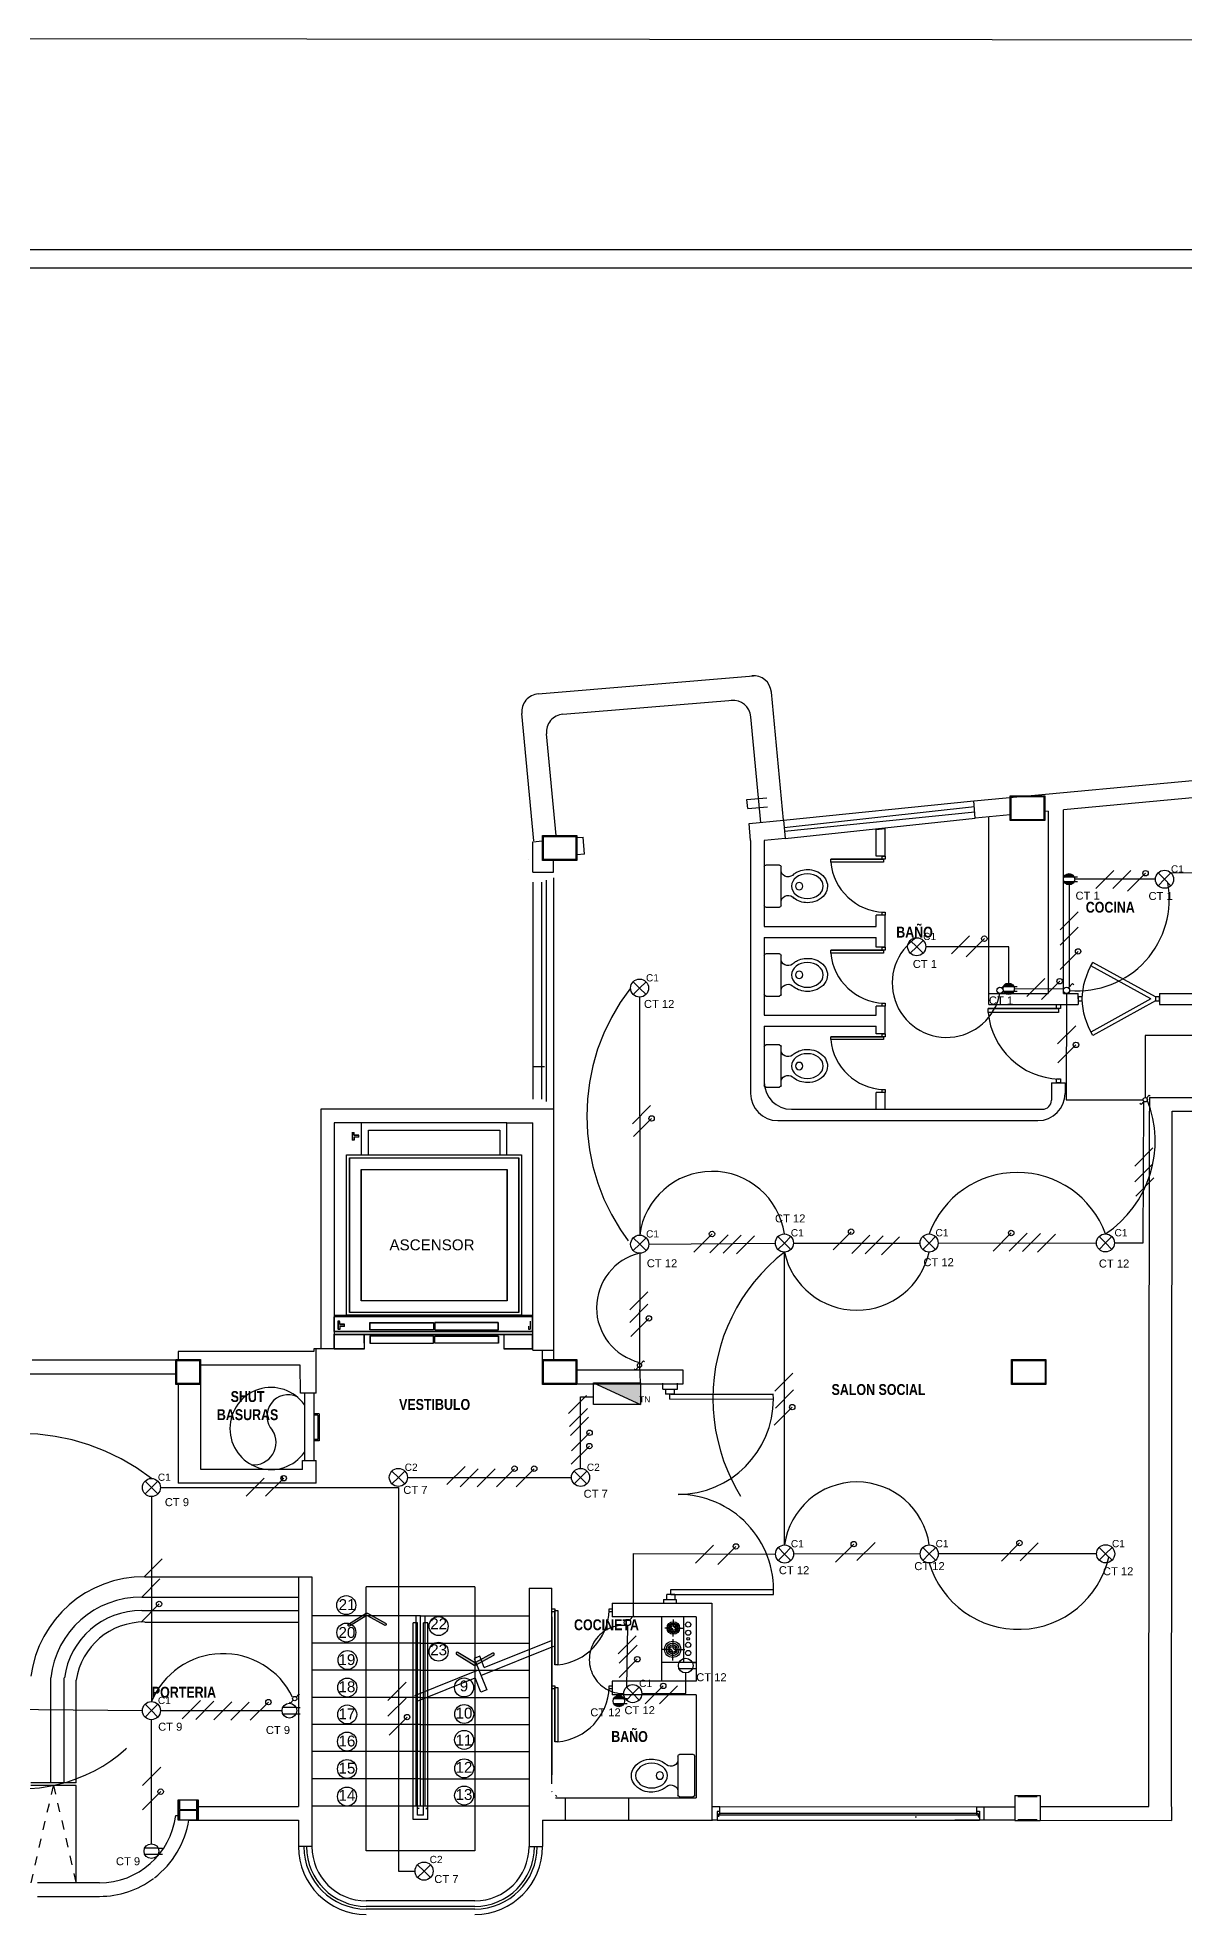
# Model space of a CAD drawing. Header units: metres. Extents: x -1 to 113, y -70 to 21.
# Drawn here: x 11.26 to 23.95, y -24.14 to -3.39 of the extents above; entities that cross this region are included whole.
import ezdxf
from ezdxf.enums import TextEntityAlignment as Align

# ---------------------------------------------------------------- set-up
doc = ezdxf.new("R2010")
doc.units = ezdxf.units.M
doc.header["$LTSCALE"] = 0.5
doc.linetypes.add('ACAD_ISO02W100', pattern=[15, 12, -3])
doc.linetypes.add('RAYITAS', pattern=[0.375, 0.25, -0.125])
for name, color, linetype in [('CONTROL', 24, 'ACAD_ISO02W100'), ('CUADRO', 7, 'Continuous'), ('CUADRO DE SIMBOLO', 7, 'Continuous'), ('EDIFICIO', 8, 'Continuous'), ('ENCHUFES', 5, 'Continuous'), ('FASES', 7, 'Continuous'), ('LUMINARIA', 1, 'Continuous'), ('PUNTO LUMINARIA', 7, 'Continuous'), ('TABLA', 7, 'Continuous'), ('TABLERO', 7, 'Continuous'), ('TUBERIA-TECHO-PARED', 7, 'Continuous')]:
    doc.layers.add(name, color=color, linetype=linetype)
doc.styles.get("Standard").update_dxf_attribs({"font": 'arial.ttf'})

# ---------------------------------------------------------------- blocks, each defined once
blk = doc.blocks.new('puerta vaiven')
for p, q in [((-0.023, 0.9), (0.022, 0.9)), ((-0.023, 0.855), (-0.023, 0.9)), ((0, 0.855), (-0.023, 0.855)), ((0.022, 0.855), (0, 0.855)), ((0.022, 0.9), (0.022, 0.855)), ((-0.023, 0.045), (-0.404, 0.735)), ((0, 0.097), (-0.365, 0.757)), ((0, 0.097), (0.365, 0.757)), ((0.022, 0.045), (0.404, 0.735)), ((-0.023, 0.045), (0.022, 0.045)), ((-0.023, 0), (-0.023, 0.045)), ((0, 0), (-0.023, 0)), ((-0.023, 0.045), (0.022, 0.045)), ((0.022, 0), (0, 0)), ((0.022, 0.045), (0.022, 0))]:
    blk.add_line(p, q)
for centre, start, end in [((0.032, 0.01), 92.1815, 121.0201), ((-0.032, 0.01), 58.9799, 87.8185)]:
    blk.add_arc(centre, 0.846, start, end)
blk = doc.blocks.new('PUERTA2')
for p, q in [((-0.1, 0.925), (-0.05, 0.925)), ((-0.1, 0.025), (-0.1, 0.925)), ((-0.05, 0.925), (-0.05, 0.025)), ((-0.05, 0.025), (-0.05, 0.925)), ((-1, 0.05), (-0.95, 0.05)), ((-1, 0), (-1, 0.05)), ((-0.95, 0), (-1, 0)), ((-0.95, 0.05), (-0.95, 0.025)), ((-0.95, 0.025), (-0.95, 0)), ((-0.05, 0.025), (-0.1, 0.025)), ((-0.05, 0.05), (0, 0.05)), ((-0.05, 0), (-0.05, 0.05)), ((0, 0), (-0.05, 0)), ((0, 0.05), (0, 0.025)), ((0, 0.025), (0, 0))]:
    blk.add_line(p, q)
blk.add_arc((-0.011, -0.011), 0.94, 95.4546, 177.8185)
blk = doc.blocks.new('INODORO')
for p, q in [((0, -0.23), (0, 0.23)), ((0.02, 0.25), (0.18, 0.25)), ((0.2, 0.23), (0.2, -0.23)), ((0.18, -0.25), (0.02, -0.25))]:
    blk.add_line(p, q)
blk.add_circle((0.414, 0), 0.0438)
for centre, radius, start, end in [((0.02, 0.23), 0.02, 90, 180), ((0.18, 0.23), 0.02, 0, 90), ((0.283, 0.197), 0.0864, 196.4375, 322.7515), ((0.283, -0.197), 0.0864, 37.1646, 163.5625), ((0.02, -0.23), 0.02, 180, 270), ((0.18, -0.23), 0.02, 270, 0)]:
    blk.add_arc(centre, radius, start, end)
blk.add_ellipse((0.512, 0), major_axis=(0.188, 0), ratio=0.77871)
blk.add_open_spline([(0.352, -0.145), (0.364, -0.154), (0.378, -0.163), (0.444, -0.194), (0.504, -0.202), (0.629, -0.181), (0.692, -0.143), (0.741, -0.061), (0.75, -0.03), (0.75, 0), (0.75, 0.036), (0.737, 0.072), (0.671, 0.163), (0.591, 0.196), (0.453, 0.196), (0.396, 0.177), (0.352, 0.144)], degree=3, knots=[3.942102, 3.942102, 3.942102, 3.942102, 4.162638, 4.162638, 4.924422, 4.924422, 5.847984, 5.847984, 6.283185, 6.283185, 6.283185, 6.801532, 6.801532, 7.861895, 7.861895, 8.624417, 8.624417, 8.624417, 8.624417])
blk = doc.blocks.new('A$C1977046D')
for points in [[(0.583, 0.135), (0.606, 0.037), (0.654, 0.049), (0.591, 0.317), (0.64, 0.328), (0.669, 0.206)], [(1.161, 0.322), (0.669, 0.206)], [(0.62, 0.195), (0, 0.049)], [(1.173, 0.274), (0.631, 0.146)], [(0.583, 0.135), (0.011, 0)]]:
    blk.add_lwpolyline(points)
blk = doc.blocks.new('*U197')
at = {"layer": 'LUMINARIA'}
for q in [(-0.071, 0.071), (-0.071, -0.071), (0.071, 0.071), (0.071, -0.071)]:
    blk.add_line((0, 0), q, dxfattribs=at)
blk.add_circle((0, 0), 0.1, dxfattribs=at)
blk = doc.blocks.new('*U199')
at = {"layer": 'LUMINARIA'}
for q in [(-0.071, 0.071), (-0.071, -0.071), (0.071, 0.071), (0.071, -0.071)]:
    blk.add_line((0, 0), q, dxfattribs=at)
blk.add_circle((0, 0), 0.1, dxfattribs=at)
blk = doc.blocks.new('*U201')
at = {"layer": 'LUMINARIA'}
for q in [(-0.071, 0.071), (-0.071, -0.071), (0.071, 0.071), (0.071, -0.071)]:
    blk.add_line((0, 0), q, dxfattribs=at)
blk.add_circle((0, 0), 0.1, dxfattribs=at)
blk = doc.blocks.new('*U203')
at = {"layer": 'LUMINARIA'}
for q in [(-0.071, 0.071), (-0.071, -0.071), (0.071, 0.071), (0.071, -0.071)]:
    blk.add_line((0, 0), q, dxfattribs=at)
blk.add_circle((0, 0), 0.1, dxfattribs=at)
blk = doc.blocks.new('*U205')
at = {"layer": 'LUMINARIA'}
for q in [(-0.071, 0.071), (-0.071, -0.071), (0.071, 0.071), (0.071, -0.071)]:
    blk.add_line((0, 0), q, dxfattribs=at)
blk.add_circle((0, 0), 0.1, dxfattribs=at)
blk = doc.blocks.new('*U207')
at = {"layer": 'LUMINARIA'}
for q in [(-0.071, 0.071), (-0.071, -0.071), (0.071, 0.071), (0.071, -0.071)]:
    blk.add_line((0, 0), q, dxfattribs=at)
blk.add_circle((0, 0), 0.1, dxfattribs=at)
blk = doc.blocks.new('*U209')
at = {"layer": 'LUMINARIA'}
for q in [(-0.071, 0.071), (-0.071, -0.071), (0.071, 0.071), (0.071, -0.071)]:
    blk.add_line((0, 0), q, dxfattribs=at)
blk.add_circle((0, 0), 0.1, dxfattribs=at)
blk = doc.blocks.new('*U211')
at = {"layer": 'LUMINARIA'}
for q in [(-0.071, 0.071), (-0.071, -0.071), (0.071, 0.071), (0.071, -0.071)]:
    blk.add_line((0, 0), q, dxfattribs=at)
blk.add_circle((0, 0), 0.1, dxfattribs=at)
blk = doc.blocks.new('*U213')
at = {"layer": 'LUMINARIA'}
for q in [(-0.071, 0.071), (-0.071, -0.071), (0.071, 0.071), (0.071, -0.071)]:
    blk.add_line((0, 0), q, dxfattribs=at)
blk.add_circle((0, 0), 0.1, dxfattribs=at)
blk = doc.blocks.new('*U215')
at = {"layer": 'LUMINARIA'}
for q in [(-0.071, 0.071), (-0.071, -0.071), (0.071, 0.071), (0.071, -0.071)]:
    blk.add_line((0, 0), q, dxfattribs=at)
blk.add_circle((0, 0), 0.1, dxfattribs=at)
blk = doc.blocks.new('*U217')
at = {"layer": 'LUMINARIA'}
for q in [(-0.071, 0.071), (-0.071, -0.071), (0.071, 0.071), (0.071, -0.071)]:
    blk.add_line((0, 0), q, dxfattribs=at)
blk.add_circle((0, 0), 0.1, dxfattribs=at)
blk = doc.blocks.new('*U219')
at = {"layer": 'LUMINARIA'}
for q in [(-0.071, 0.071), (-0.071, -0.071), (0.071, 0.071), (0.071, -0.071)]:
    blk.add_line((0, 0), q, dxfattribs=at)
blk.add_circle((0, 0), 0.1, dxfattribs=at)
blk = doc.blocks.new('*U221')
at = {"layer": 'LUMINARIA'}
for q in [(-0.071, 0.071), (-0.071, -0.071), (0.071, 0.071), (0.071, -0.071)]:
    blk.add_line((0, 0), q, dxfattribs=at)
blk.add_circle((0, 0), 0.1, dxfattribs=at)
blk = doc.blocks.new('*U223')
at = {"layer": 'LUMINARIA'}
for q in [(-0.071, 0.071), (-0.071, -0.071), (0.071, 0.071), (0.071, -0.071)]:
    blk.add_line((0, 0), q, dxfattribs=at)
blk.add_circle((0, 0), 0.1, dxfattribs=at)
blk = doc.blocks.new('*U225')
at = {"layer": 'LUMINARIA'}
for q in [(-0.071, 0.071), (-0.071, -0.071), (0.071, 0.071), (0.071, -0.071)]:
    blk.add_line((0, 0), q, dxfattribs=at)
blk.add_circle((0, 0), 0.1, dxfattribs=at)
blk = doc.blocks.new('*U261')
at = {"layer": 'LUMINARIA'}
for q in [(-0.071, 0.071), (-0.071, -0.071), (0.071, 0.071), (0.071, -0.071)]:
    blk.add_line((0, 0), q, dxfattribs=at)
blk.add_circle((0, 0), 0.1, dxfattribs=at)
blk = doc.blocks.new('Tomacorriente')
at = {"layer": 'ENCHUFES'}
for p, q in [((0.056, 0.026), (-0.056, 0.026)), ((0.056, 0.026), (0.092, 0.026)), ((-0.056, -0.026), (0.056, -0.026)), ((0.056, -0.026), (0.092, -0.026))]:
    blk.add_line(p, q, dxfattribs=at)
blk.add_circle((0, 0), 0.0621, dxfattribs=at)
blk = doc.blocks.new('Toma corriente CFGI 1 Fase')
at = {"layer": 'ENCHUFES', "lineweight": 40}
h = blk.add_hatch(color=256, dxfattribs=at)
h.dxf.hatch_style = 1
h.paths.add_polyline_path([(-0.045, 0.021), (0.045, 0.021, 0.63707)])
h.paths.add_polyline_path([(0.045, -0.021), (-0.045, -0.021, 0.63707)])
at = {"layer": 'ENCHUFES'}
for p, q in [((-0.045, 0.021), (0.074, 0.021)), ((-0.045, -0.021), (0.074, -0.021))]:
    blk.add_line(p, q, dxfattribs=at)
blk.add_circle((0, 0), 0.05, dxfattribs=at)
blk = doc.blocks.new('INTERRUPTOR')
at = {"layer": 'LUMINARIA'}
for p, q in [((0.023, 0.026), (0.065, 0.074)), ((0.065, 0.074), (0.08, 0.061))]:
    blk.add_line(p, q, dxfattribs=at)
blk.add_circle((0, 0), 0.0347, dxfattribs=at)
blk = doc.blocks.new('CONMUTABLE')
at = {"layer": 'LUMINARIA'}
for p, q in [((-0.067, -0.076), (-0.087, -0.059)), ((-0.023, -0.026), (-0.067, -0.076))]:
    blk.add_line(p, q, dxfattribs=at)
blk.add_lwpolyline([(0.023, 0.026), (0.065, 0.074), (0.08, 0.061)], dxfattribs=at)
blk.add_circle((0, 0), 0.0347, dxfattribs=at)
blk = doc.blocks.new('FASE NEUTRO')
at = {"layer": 'FASES', "ltscale": 0.5}
h = blk.add_hatch(dxfattribs=at)
h.set_pattern_fill('ANGLE', color=256)
h.set_pattern_definition([(0, (0, 0), (0, 6.985), [5.08, -1.905]), (90, (0, 0), (-6.985, 4e-16), [5.08, -1.905])])
h.paths.add_polyline_path([(0.07, 0.1, 1), (0.13, 0.1, 1)])
blk.add_lwpolyline([(-0.1, -0.1), (0.1, 0.1)], dxfattribs=at)
blk.add_circle((0.1, 0.1), 0.03, dxfattribs=at)
blk = doc.blocks.new('FASE')
at = {"layer": 'FASES', "ltscale": 0.5}
blk.add_line((-0.1, -0.1), (0.1, 0.1), dxfattribs=at)
blk = doc.blocks.new('Tablero')
at = {"layer": 'TABLERO'}
h = blk.add_hatch(color=256, dxfattribs=at)
h.dxf.hatch_style = 1
h.paths.add_polyline_path([(-0.262, 0.12), (0.262, -0.12), (0.262, 0.12)])
blk.add_line((-0.262, 0.12), (0.262, -0.12), dxfattribs=at)
blk.add_lwpolyline([(0.262, -0.12), (-0.262, -0.12), (-0.262, 0.12), (0.262, 0.12)], close=True, dxfattribs=at)

msp = doc.modelspace()

# ---------------------------------------------------------------- hatches: boundary and pattern name
at = {"layer": 'EDIFICIO'}
for points in [[(15.118, -20.934, 0.414348), (15.113, -20.917), (14.911, -20.806, 0.267949), (14.899, -20.807), (14.702, -20.927, 0.417112), (14.698, -20.944, 0.411321), (14.715, -20.948), (14.899, -20.836, -0.267949), (14.912, -20.835), (15.101, -20.939, 0.414079)], [(16.313, -21.253, -0.414348), (16.308, -21.27), (16.106, -21.38, -0.267949), (16.093, -21.38), (15.897, -21.26, -0.417112), (15.893, -21.243, -0.411321), (15.91, -21.239), (16.094, -21.351, 0.267949), (16.106, -21.351), (16.296, -21.248, -0.414079)]]:
    msp.add_hatch(color=256, dxfattribs=at).paths.add_polyline_path(points)

# ---------------------------------------------------------------- linework, layer by layer
at = {"layer": 'CONTROL', "ltscale": 0.5}
for centre, radius, start, end in [((22.769, -12.918), 1.009, 264.7025, 10.7087), ((21.315, -13.842), 0.601, 123.3583, 349.0102), ((19.64, -15.312), 2.304, 142.1185, 217.9224), ((22.391, -15.588), 1.231, 303.5877, 21.7334), ((18.723, -16.73), 0.807, 8.1812, 172.7157), ((22.098, -16.975), 1.04, 20.3176, 159.7235), ((18.065, -17.431), 0.62, 103.2937, 256.4604), ((20.779, -18.433), 2.048, 127.8294, 232.2145), ((20.322, -16.639), 0.819, 192.4168, 347.618), ((11.078, -21.176), 2.355, 52.1285, 127.8715), ((20.324, -20.164), 0.808, 8.0198, 172.024), ((22.108, -19.958), 1.027, 196.572, 347.196), ((17.742, -21.318), 0.377, 83.2457, 270.4978), ((13.316, -22.109), 0.856, 26.0662, 157.6616), ((11.087, -21.011), 1.735, 213.008, 325.9113)]:
    msp.add_arc(centre, radius, start, end, dxfattribs=at)
at = {"layer": 'CUADRO'}
msp.add_lwpolyline([(-0.914, -3.392), (48.336, -3.44), (48.336, -69.83), (-0.914, -69.782)], close=True, dxfattribs=at)
at = {"layer": 'EDIFICIO'}
for p, q in [((31.05, -5.74), (0.369, -5.74)), ((30.85, -5.94), (0.569, -5.94)), ((16.801, -10.644), (19.179, -10.445)), ((16.801, -10.644), (19.179, -10.445)), ((17.073, -10.87), (18.953, -10.717)), ((17.073, -10.87), (18.953, -10.717)), ((19.512, -12.043), (19.378, -10.626)), ((19.512, -12.043), (19.378, -10.626)), ((16.753, -12.27), (16.62, -10.862)), ((16.753, -12.27), (16.62, -10.862)), ((19.263, -12.066), (19.152, -10.898)), ((19.263, -12.066), (19.152, -10.898)), ((16.998, -12.212), (16.892, -11.088)), ((16.998, -12.212), (16.892, -11.088)), ((21.615, -11.829), (24.798, -11.534)), ((19.108, -11.814), (19.327, -11.796)), ((19.117, -11.914), (19.108, -11.814)), ((24.648, -11.739), (22.607, -11.928)), ((19.117, -11.914), (19.336, -11.896)), ((19.512, -12.043), (21.615, -11.829)), ((19.52, -12.124), (21.623, -11.89)), ((19.524, -12.164), (21.627, -11.951)), ((19.532, -12.244), (21.633, -12.018)), ((21.633, -12.018), (21.615, -11.829)), ((21.783, -14.079), (21.783, -12.004)), ((22.437, -11.944), (22.437, -13.957)), ((22.607, -13.957), (22.607, -11.928)), ((17.228, -12.235), (17.296, -12.229)), ((17.313, -12.418), (17.296, -12.229)), ((19.132, -12.078), (19.512, -12.043)), ((19.149, -12.268), (19.132, -12.078)), ((19.512, -12.043), (19.532, -12.244)), ((19.716, -12.228), (19.716, -12.226)), ((20.535, -12.145), (20.635, -12.135)), ((20.535, -12.441), (20.535, -12.145)), ((20.635, -12.441), (20.635, -12.135)), ((16.739, -12.616), (16.74, -12.28)), ((16.74, -12.28), (16.847, -12.27)), ((19.149, -12.268), (19.149, -15.062)), ((19.299, -12.268), (19.299, -13.217)), ((20.635, -12.441), (20.535, -12.441)), ((16.741, -12.616), (16.969, -12.616)), ((16.969, -12.616), (16.969, -12.488)), ((16.739, -12.726), (16.739, -15.127)), ((16.969, -12.68), (16.969, -15.173)), ((19.299, -13.217), (20.535, -13.217)), ((20.535, -13.217), (20.535, -13.091)), ((20.635, -13.091), (20.535, -13.091)), ((20.635, -13.446), (20.635, -13.091)), ((19.299, -13.337), (20.535, -13.337)), ((19.299, -13.337), (19.299, -14.197)), ((20.535, -13.446), (20.535, -13.337)), ((20.635, -13.446), (20.535, -13.446)), ((20.535, -14.197), (20.535, -14.096)), ((20.635, -14.096), (20.535, -14.096)), ((20.635, -14.402), (20.635, -14.096)), ((21.783, -13.957), (22.437, -13.957)), ((21.783, -14.079), (22.769, -14.079)), ((22.21, -13.957), (22.21, -13.957)), ((22.607, -13.957), (22.769, -13.957)), ((22.769, -14.018), (22.769, -13.957)), ((22.769, -14.018), (22.769, -14.079)), ((23.669, -13.957), (23.669, -14.079)), ((23.669, -13.957), (24.648, -13.957)), ((23.669, -14.079), (24.648, -14.079)), ((19.299, -14.197), (20.535, -14.197)), ((19.299, -14.317), (20.535, -14.317)), ((19.299, -14.317), (19.299, -14.937)), ((20.535, -14.402), (20.535, -14.317)), ((20.635, -14.402), (20.535, -14.402)), ((16.869, -14.769), (16.749, -14.769)), ((20.535, -15.237), (20.535, -15.052)), ((20.635, -15.052), (20.535, -15.052)), ((20.635, -15.237), (20.635, -15.052)), ((22.475, -14.946), (22.625, -14.946)), ((22.475, -14.946), (22.475, -15.137)), ((22.625, -14.946), (22.625, -15.062)), ((23.558, -15.107), (27.273, -15.107)), ((23.558, -15.107), (23.558, -15.257)), ((16.969, -15.237), (14.398, -15.237)), ((14.398, -15.237), (14.398, -17.885)), ((16.969, -15.173), (16.969, -17.9)), ((19.599, -15.237), (20.535, -15.237)), ((20.425, -15.237), (22.375, -15.237)), ((23.553, -22.942), (23.558, -15.257)), ((23.803, -22.943), (23.808, -15.257)), ((23.808, -15.257), (27.523, -15.258)), ((14.544, -15.385), (14.544, -17.885)), ((14.843, -15.385), (14.544, -15.385)), ((14.742, -15.489), (14.742, -15.578)), ((14.744, -15.492), (14.744, -15.58)), ((14.762, -15.523), (14.762, -15.489)), ((14.816, -15.523), (14.762, -15.523)), ((14.816, -15.544), (14.762, -15.544)), ((14.762, -15.544), (14.762, -15.578)), ((14.764, -15.525), (14.764, -15.492)), ((14.817, -15.525), (14.764, -15.525)), ((14.817, -15.546), (14.764, -15.546)), ((14.764, -15.546), (14.764, -15.58)), ((14.816, -15.544), (14.816, -15.523)), ((14.817, -15.546), (14.817, -15.525)), ((16.455, -15.385), (16.739, -15.385)), ((16.739, -17.9), (16.739, -15.385)), ((19.449, -15.362), (22.325, -15.362)), ((14.762, -15.578), (14.742, -15.578)), ((14.764, -15.58), (14.744, -15.58)), ((14.544, -17.691), (14.544, -17.53)), ((14.546, -17.693), (14.546, -17.532)), ((14.604, -17.58), (14.584, -17.58)), ((14.585, -17.58), (14.585, -17.668)), ((14.605, -17.582), (14.585, -17.582)), ((14.587, -17.582), (14.587, -17.67)), ((14.604, -17.613), (14.604, -17.58)), ((14.657, -17.613), (14.604, -17.613)), ((14.605, -17.615), (14.605, -17.582)), ((14.659, -17.615), (14.605, -17.615)), ((14.657, -17.634), (14.657, -17.613)), ((14.659, -17.636), (14.659, -17.615)), ((16.712, -17.58), (16.712, -17.668)), ((16.738, -17.691), (16.738, -17.53)), ((16.739, -17.693), (16.739, -17.532)), ((14.544, -17.885), (14.544, -17.723)), ((14.546, -17.887), (14.546, -17.726)), ((14.605, -17.668), (14.585, -17.668)), ((14.607, -17.67), (14.587, -17.67)), ((14.657, -17.634), (14.604, -17.634)), ((14.605, -17.634), (14.605, -17.668)), ((14.659, -17.636), (14.605, -17.636)), ((14.607, -17.636), (14.607, -17.67)), ((14.876, -17.821), (14.876, -17.723)), ((14.876, -17.723), (14.876, -17.885)), ((14.877, -17.823), (14.877, -17.726)), ((14.877, -17.726), (14.877, -17.887)), ((16.423, -17.885), (16.423, -17.723)), ((16.425, -17.887), (16.425, -17.726)), ((16.692, -17.634), (16.692, -17.668)), ((16.692, -17.668), (16.712, -17.668)), ((16.738, -17.885), (16.738, -17.723)), ((16.739, -17.887), (16.739, -17.726)), ((11.206, -18.005), (12.794, -18.005)), ((12.819, -17.915), (12.819, -18.004)), ((13.069, -17.915), (12.819, -17.915)), ((14.319, -17.915), (13.069, -17.915)), ((14.544, -17.885), (14.319, -17.885)), ((14.319, -17.885), (14.319, -17.915)), ((14.344, -18.374), (14.344, -17.885)), ((16.739, -17.9), (16.969, -17.9)), ((16.847, -18.002), (16.847, -17.9)), ((16.969, -17.9), (16.969, -18.002)), ((9.466, -18.16), (12.794, -18.16)), ((13.069, -19.219), (13.069, -18.065)), ((14.169, -18.065), (13.069, -18.065)), ((14.171, -18.374), (14.169, -18.065)), ((18.403, -18.12), (17.228, -18.12)), ((18.403, -18.27), (18.403, -18.12)), ((12.819, -18.277), (12.819, -19.369)), ((13.069, -19.113), (13.069, -18.365)), ((14.344, -18.374), (14.171, -18.374)), ((14.217, -18.374), (14.217, -19.119)), ((14.321, -18.374), (14.296, -18.374)), ((14.321, -18.374), (14.321, -19.119)), ((17.228, -18.27), (18.403, -18.27)), ((18.177, -18.33), (18.177, -18.265)), ((18.177, -18.33), (18.339, -18.33)), ((18.208, -18.33), (18.208, -18.384)), ((18.304, -18.384), (18.208, -18.384)), ((18.25, -18.384), (18.25, -18.438)), ((18.25, -18.439), (19.4, -18.438)), ((18.266, -18.385), (19.4, -18.384)), ((18.304, -18.33), (18.304, -18.384)), ((18.339, -18.33), (18.339, -18.265)), ((19.4, -18.438), (19.398, -18.384)), ((14.379, -18.601), (14.321, -18.601)), ((14.364, -18.616), (14.321, -18.616)), ((14.364, -18.616), (14.364, -18.885)), ((14.379, -18.601), (14.379, -18.9)), ((14.364, -18.885), (14.321, -18.885)), ((14.379, -18.9), (14.321, -18.9)), ((13.724, -19.219), (13.069, -19.219)), ((14.194, -19.219), (13.724, -19.219)), ((14.194, -19.219), (14.194, -19.119)), ((14.194, -19.119), (14.344, -19.119)), ((14.344, -19.369), (14.344, -19.119)), ((14.344, -19.369), (12.819, -19.369)), ((12.449, -20.404), (14.299, -20.404)), ((14.149, -20.404), (14.149, -22.944)), ((14.149, -20.404), (14.299, -20.404)), ((14.299, -20.404), (14.299, -23.093)), ((14.899, -23.434), (14.899, -20.516)), ((16.099, -20.516), (14.899, -20.516)), ((16.099, -20.516), (16.099, -21.265)), ((16.099, -20.536), (16.099, -23.434)), ((16.699, -20.529), (16.699, -23.093)), ((16.699, -20.529), (16.949, -20.529)), ((16.949, -22.693), (16.949, -20.529)), ((17.618, -20.696), (17.618, -20.846)), ((17.618, -20.696), (18.721, -20.696)), ((18.185, -20.654), (18.185, -20.696)), ((18.185, -20.654), (18.326, -20.654)), ((18.311, -20.6), (18.223, -20.6)), ((18.223, -20.654), (18.223, -20.6)), ((18.267, -20.546), (19.4, -20.546)), ((18.267, -20.6), (18.267, -20.546)), ((18.267, -20.6), (19.4, -20.6)), ((18.311, -20.6), (18.311, -20.654)), ((18.326, -20.654), (18.326, -20.696)), ((18.721, -20.696), (18.721, -23.095)), ((12.449, -20.904), (14.149, -20.904)), ((15.499, -20.836), (14.299, -20.836)), ((15.499, -20.836), (14.299, -20.836)), ((15.417, -23.087), (15.417, -20.911)), ((15.467, -20.911), (15.417, -20.911)), ((15.449, -22.936), (15.449, -20.836)), ((15.467, -23.037), (15.467, -20.911)), ((15.499, -22.936), (15.499, -20.836)), ((15.499, -20.836), (16.699, -20.836)), ((15.531, -23.037), (15.531, -20.911)), ((15.581, -20.911), (15.531, -20.911)), ((15.549, -22.936), (15.549, -20.836)), ((15.581, -23.087), (15.581, -20.911)), ((16.956, -20.808), (16.949, -20.8)), ((16.949, -20.845), (16.949, -22.593)), ((18.547, -20.846), (17.618, -20.846)), ((18.167, -21.559), (18.167, -20.846)), ((18.294, -20.876), (18.294, -20.94)), ((15.499, -21.136), (14.299, -21.136)), ((15.499, -21.136), (16.699, -21.136)), ((16.956, -21.055), (16.949, -21.047)), ((18.264, -20.97), (18.2, -20.97)), ((18.287, -21.094), (18.287, -21.176)), ((18.294, -21.064), (18.294, -21)), ((18.324, -20.97), (18.398, -20.97)), ((16.956, -21.301), (16.949, -21.294)), ((18.257, -21.206), (18.171, -21.206)), ((18.287, -21.33), (18.287, -21.236)), ((18.317, -21.206), (18.421, -21.206)), ((11.691, -22.68), (11.691, -21.546)), ((15.499, -21.436), (14.299, -21.436)), ((15.499, -21.436), (16.699, -21.436)), ((18.547, -21.559), (17.618, -21.559)), ((17.618, -21.559), (17.618, -21.709)), ((15.499, -21.736), (14.299, -21.736)), ((15.499, -21.736), (16.699, -21.736)), ((18.547, -21.709), (17.618, -21.709)), ((15.499, -22.036), (14.299, -22.036)), ((15.499, -22.036), (16.699, -22.036)), ((15.499, -22.336), (14.299, -22.336)), ((15.499, -22.336), (16.699, -22.336)), ((16.956, -22.289), (16.949, -22.282)), ((16.956, -22.536), (16.949, -22.529)), ((11.691, -22.68), (11.191, -22.68)), ((11.691, -22.709), (11.191, -22.709)), ((11.691, -23.786), (11.691, -22.709)), ((15.499, -22.636), (14.299, -22.636)), ((15.499, -22.636), (16.699, -22.636)), ((16.956, -22.783), (16.949, -22.776)), ((17.007, -22.833), (16.99, -22.817)), ((12.838, -22.977), (12.838, -22.878)), ((12.838, -22.977), (12.838, -22.878)), ((12.838, -22.977), (13.021, -22.977)), ((12.838, -22.977), (13.021, -22.977)), ((12.838, -23.082), (12.838, -22.983)), ((12.838, -22.983), (13.021, -22.983)), ((12.838, -23.082), (12.838, -22.983)), ((12.838, -22.983), (13.021, -22.983)), ((13.021, -22.878), (13.021, -22.977)), ((13.021, -22.878), (13.021, -22.977)), ((13.021, -22.983), (13.021, -23.082)), ((13.021, -22.983), (13.021, -23.082)), ((13.032, -22.878), (13.032, -23.082)), ((13.032, -22.878), (13.032, -23.082)), ((13.032, -22.878), (13.032, -23.082)), ((13.042, -22.944), (14.149, -22.944)), ((14.299, -22.936), (15.499, -22.936)), ((14.299, -22.936), (14.299, -23.386)), ((15.499, -22.936), (16.699, -22.936)), ((15.556, -22.964), (15.575, -22.964)), ((16.699, -22.936), (16.699, -23.386)), ((16.993, -22.845), (18.547, -22.845)), ((17.099, -22.845), (17.099, -23.095)), ((17.799, -22.845), (17.799, -23.095)), ((18.809, -22.945), (18.721, -22.945)), ((18.779, -22.997), (18.779, -23.095)), ((18.794, -23.022), (18.809, -23.022)), ((18.794, -23.022), (18.794, -23.058)), ((18.809, -23.002), (18.809, -22.945)), ((21.649, -22.948), (18.809, -22.945)), ((21.664, -23.021), (18.81, -23.021)), ((21.649, -23), (21.649, -22.945)), ((21.649, -22.945), (22.071, -22.945)), ((21.664, -23.021), (21.664, -23.057)), ((21.679, -22.995), (21.679, -23.095)), ((21.729, -22.945), (21.729, -23.095)), ((22.071, -22.822), (22.349, -22.822)), ((22.071, -22.822), (22.071, -23.096)), ((22.104, -22.832), (22.317, -22.832)), ((22.349, -22.822), (22.349, -23.096)), ((22.349, -22.944), (23.553, -22.942)), ((23.803, -22.946), (23.803, -23.096)), ((12.792, -23.042), (12.818, -23.042)), ((12.937, -23.094), (14.149, -23.094)), ((14.149, -23.093), (14.149, -23.386)), ((15.581, -23.087), (15.417, -23.087)), ((15.531, -23.037), (15.467, -23.037)), ((16.699, -23.095), (16.702, -23.095)), ((16.849, -23.095), (18.729, -23.095)), ((16.849, -23.095), (16.849, -23.386)), ((18.779, -23.095), (18.729, -23.095)), ((18.779, -23.095), (21.679, -23.094)), ((21.664, -23.039), (18.795, -23.039)), ((20.969, -23.057), (20.984, -23.057)), ((22.071, -23.094), (21.406, -23.094)), ((21.664, -23.057), (21.679, -23.057)), ((22.071, -23.096), (22.349, -23.096)), ((22.104, -23.086), (22.317, -23.086)), ((22.349, -23.094), (23.803, -23.096)), ((14.299, -23.386), (14.149, -23.386)), ((16.099, -23.434), (14.899, -23.434)), ((16.699, -23.386), (16.849, -23.386)), ((11.264, -23.936), (11.949, -23.936))]:
    msp.add_line(p, q, dxfattribs=at)
at = {"layer": 'EDIFICIO', "ltscale": 0.05}
for p, q in [((22.02, -11.982), (21.633, -12.018)), ((22.437, -11.944), (22.401, -11.947)), ((17.313, -12.418), (17.228, -12.426)), ((19.532, -12.244), (19.299, -12.268)), ((16.689, -12.476), (16.689, -12.476)), ((14.299, -20.654), (14.299, -23.093)), ((18.547, -20.846), (18.547, -21.559)), ((18.547, -21.709), (18.547, -22.845)), ((11.949, -23.786), (11.264, -23.786)), ((11.949, -23.786), (11.591, -23.786)), ((16.099, -23.986), (14.899, -23.986))]:
    msp.add_line(p, q, dxfattribs=at)
at = {"layer": 'EDIFICIO', "ltscale": 0.025}
for p, q in [((16.841, -15.127), (16.841, -12.726)), ((16.891, -15.15), (16.891, -12.703)), ((16.099, -24.046), (14.899, -24.046)), ((16.099, -24.046), (14.899, -24.046)), ((16.099, -24.076), (14.899, -24.076)), ((16.099, -24.076), (14.899, -24.076))]:
    msp.add_line(p, q, dxfattribs=at)
at = {"layer": 'EDIFICIO', "ltscale": 0.06}
for p, q in [((12.418, -20.628), (14.149, -20.628)), ((12.418, -20.778), (14.149, -20.778)), ((11.41, -22.68), (11.41, -21.52)), ((11.56, -22.68), (11.56, -21.52))]:
    msp.add_line(p, q, dxfattribs=at)
at = {"layer": 'EDIFICIO', "linetype": 'ByBlock'}
for p, q in [((18.547, -20.846), (18.167, -20.846)), ((18.409, -21.346), (18.409, -20.846)), ((18.167, -21.346), (18.547, -21.346))]:
    msp.add_line(p, q, dxfattribs=at)
at = {"layer": 'EDIFICIO', "linetype": 'RAYITAS', "ltscale": 0.58}
for p, q in [((11.193, -23.786), (11.441, -22.709)), ((11.441, -22.709), (11.691, -23.786))]:
    msp.add_line(p, q, dxfattribs=at)
at = {"layer": 'EDIFICIO', "ltscale": 0.6}
for p, q in [((15.485, -22.964), (15.467, -22.964)), ((15.575, -22.964), (15.556, -22.964))]:
    msp.add_line(p, q, dxfattribs=at)
at = {"layer": 'EDIFICIO'}
for points in [[(22.401, -12.047), (22.02, -12.047), (22.02, -11.771), (22.401, -11.771)], [(17.228, -12.488), (16.847, -12.488), (16.847, -12.212), (17.228, -12.212)], [(14.682, -15.741), (16.617, -15.741), (16.617, -17.514), (14.682, -17.514)], [(14.714, -15.773), (16.584, -15.773), (16.584, -17.482), (14.714, -17.482)], [(14.716, -15.775), (16.586, -15.775), (16.586, -17.484), (14.716, -17.484)], [(14.843, -15.902), (16.455, -15.902), (16.455, -17.353), (14.843, -17.353)], [(14.845, -15.904), (16.457, -15.904), (16.457, -17.355), (14.845, -17.355)], [(14.94, -17.594), (15.641, -17.594), (15.641, -17.673), (14.94, -17.673)], [(14.942, -17.596), (15.643, -17.596), (15.643, -17.675), (14.942, -17.675)], [(16.359, -17.594), (15.657, -17.594), (15.657, -17.673), (16.359, -17.673)], [(16.36, -17.596), (15.659, -17.596), (15.659, -17.675), (16.36, -17.675)], [(14.94, -17.821), (15.641, -17.821), (15.641, -17.741), (14.94, -17.741)], [(14.942, -17.823), (15.643, -17.823), (15.643, -17.744), (14.942, -17.744)], [(16.359, -17.821), (15.657, -17.821), (15.657, -17.741), (16.359, -17.741)], [(16.36, -17.823), (15.659, -17.823), (15.659, -17.744), (16.36, -17.744)], [(13.066, -18.278), (12.794, -18.278), (12.794, -18.004), (13.066, -18.004)], [(13.066, -18.278), (12.794, -18.278), (12.794, -18.004), (13.066, -18.004)], [(17.228, -18.278), (16.847, -18.278), (16.847, -18.002), (17.228, -18.002)], [(22.414, -18.278), (22.033, -18.278), (22.033, -18.002), (22.414, -18.002)], [(12.818, -22.868), (13.042, -22.868), (13.042, -23.092), (12.818, -23.092)]]:
    msp.add_lwpolyline(points, close=True, dxfattribs=at)
for points in [[(22.391, -12.037), (22.03, -12.037), (22.03, -11.781), (22.391, -11.781), (22.391, -12.037)], [(17.218, -12.478), (16.857, -12.478), (16.857, -12.222), (17.218, -12.222), (17.218, -12.478)], [(16.455, -15.741), (16.455, -15.385), (14.843, -15.385), (14.843, -15.741)], [(14.924, -15.741), (14.924, -15.466), (16.375, -15.466), (16.375, -15.741)], [(14.544, -17.514), (16.738, -17.514)], [(16.738, -17.53), (16.423, -17.53), (14.876, -17.53), (14.544, -17.53)], [(14.546, -17.516), (16.739, -17.516)], [(16.739, -17.532), (16.425, -17.532), (14.877, -17.532), (14.546, -17.532)], [(14.544, -17.691), (16.738, -17.691)], [(14.544, -17.723), (16.738, -17.723)], [(14.546, -17.693), (16.739, -17.693)], [(14.546, -17.726), (16.739, -17.726)], [(13.056, -18.268), (12.804, -18.268), (12.804, -18.014), (13.056, -18.014), (13.056, -18.268)], [(12.823, -18.268), (12.804, -18.268), (12.804, -18.014), (12.823, -18.014)], [(12.823, -18.268), (12.804, -18.268), (12.804, -18.014), (12.823, -18.014)], [(14.876, -17.885), (14.544, -17.885)], [(14.877, -17.887), (14.546, -17.887)], [(16.738, -17.885), (16.423, -17.885)], [(16.739, -17.887), (16.425, -17.887)], [(17.218, -18.268), (16.857, -18.268), (16.857, -18.012), (17.218, -18.012), (17.218, -18.268)], [(22.404, -18.268), (22.043, -18.268), (22.043, -18.012), (22.404, -18.012), (22.404, -18.268)], [(22.404, -18.268), (22.043, -18.268), (22.043, -18.012), (22.404, -18.012), (22.404, -18.268)], [(22.404, -18.268), (22.043, -18.268), (22.043, -18.012), (22.404, -18.012), (22.404, -18.268)], [(22.404, -18.268), (22.043, -18.268), (22.043, -18.012), (22.404, -18.012), (22.404, -18.268)], [(12.838, -23.082), (12.828, -23.082), (12.828, -22.878), (12.838, -22.878)], [(13.021, -22.878), (13.032, -22.878), (13.032, -23.082), (13.021, -23.082)], [(18.809, -23.04), (18.809, -22.997), (18.779, -22.997)], [(21.649, -23.039), (21.649, -22.995), (21.679, -22.995)]]:
    msp.add_lwpolyline(points, dxfattribs=at)
for points in [[(14.702, -20.927), (14.899, -20.807, -0.267949), (14.911, -20.806), (15.113, -20.917, -0.414214), (15.118, -20.934), (15.118, -20.934, -0.414214), (15.101, -20.939), (14.912, -20.835, 0.267949), (14.899, -20.836), (14.715, -20.948, -0.414214), (14.698, -20.944), (14.698, -20.944, -0.414214)], [(15.897, -21.26), (16.093, -21.38, 0.267949), (16.106, -21.38), (16.308, -21.27, 0.414214), (16.313, -21.253), (16.313, -21.253, 0.414214), (16.296, -21.248), (16.106, -21.351, -0.267949), (16.094, -21.351), (15.91, -21.239, 0.414214), (15.893, -21.243), (15.893, -21.243, 0.414214)]]:
    msp.add_lwpolyline(points, format="xyb", close=True, dxfattribs=at)
for centre in [(14.678, -20.717), (14.679, -21.02), (15.699, -20.948), (15.699, -21.231), (14.692, -21.324), (14.689, -21.628), (15.98, -21.627), (14.688, -21.925), (15.982, -21.92), (14.686, -22.225), (15.981, -22.206), (14.686, -22.528), (15.982, -22.521), (14.686, -22.832), (15.981, -22.821)]:
    msp.add_circle(centre, 0.105, dxfattribs=at)
at = {"layer": 'EDIFICIO', "linetype": 'ByBlock'}
for centre, radius in [((18.294, -20.97), 0.0696), ((18.294, -20.97), 0.0553), ((18.294, -20.97), 0.0409), ((18.294, -20.97), 0.0266), ((18.459, -20.932), 0.0287), ((18.287, -21.206), 0.0897), ((18.287, -21.206), 0.0698), ((18.287, -21.206), 0.0512), ((18.459, -21.022), 0.0287), ((18.459, -21.156), 0.0287), ((18.458, -21.089), 0.0139), ((18.287, -21.206), 0.0325), ((18.459, -21.246), 0.0287)]:
    msp.add_circle(centre, radius, dxfattribs=at)
at = {"layer": 'EDIFICIO'}
for centre, radius, start, end in [((19.179, -10.645), 0.2, 5.3969, 95.2857), ((19.179, -10.645), 0.2, 5.3969, 95.2857), ((16.819, -10.844), 0.2, 95.2857, 185.3969), ((16.819, -10.844), 0.2, 95.2857, 185.3969), ((18.953, -10.917), 0.2, 5.3969, 95.2857), ((18.953, -10.917), 0.2, 5.3969, 95.2857), ((17.091, -11.069), 0.2, 95.2857, 185.3969), ((17.091, -11.069), 0.2, 95.2857, 185.3969), ((19.449, -15.062), 0.3, 180, 270), ((19.599, -14.937), 0.3, 180, 270), ((22.325, -15.062), 0.3, 270, 360), ((22.375, -15.137), 0.1, 270, 0), ((13.845, -18.765), 0.454, 35.1549, 324.8451), ((14.036, -18.627), 0.235, 64.8034, 222.605), ((18.346, -18.439), 1.054, 270.0193, 0.0193), ((13.655, -18.919), 0.247, 263.9553, 32.4495), ((18.346, -20.549), 1.056, 357.208, 89.9706), ((12.443, -21.665), 1.262, 89.6155, 172.6472), ((12.442, -21.663), 0.76, 89.5804, 171.1289), ((18.324, -20.94), 0.03, 180, 270), ((18.264, -21), 0.03, 0, 90), ((18.257, -21.236), 0.03, 0, 90), ((18.317, -21.176), 0.03, 180, 270), ((16.099, -23.386), 0.75, 270, 0), ((16.099, -23.386), 0.6, 270, 0)]:
    msp.add_arc(centre, radius, start, end, dxfattribs=at)
at = {"layer": 'EDIFICIO', "ltscale": 0.06}
for radius, start, end in [(1.005, 89.4892, 173.5561), (0.855, 89.4696, 172.4284)]:
    msp.add_arc((12.409, -21.633), radius, start, end, dxfattribs=at)
at = {"layer": 'EDIFICIO', "ltscale": 0.05}
for centre, radius, start, end in [((11.949, -22.936), 0.85, 270, 352.7901), ((11.949, -22.936), 1, 307.3649, 351.0148), ((14.899, -23.386), 0.75, 180, 270), ((14.899, -23.386), 0.6, 180, 270), ((11.949, -22.936), 1, 270, 306.7882)]:
    msp.add_arc(centre, radius, start, end, dxfattribs=at)
at = {"layer": 'EDIFICIO', "ltscale": 0.025}
for centre, radius, start, end in [((14.899, -23.386), 0.69, 180, 270), ((14.899, -23.386), 0.66, 180, 270), ((16.099, -23.386), 0.69, 270, 0), ((16.099, -23.386), 0.66, 270, 0)]:
    msp.add_arc(centre, radius, start, end, dxfattribs=at)
at = {"layer": 'PUNTO LUMINARIA'}
for p in [(23.725, -12.695), (20.985, -13.441), (17.921, -13.898), (17.922, -16.728), (19.522, -16.715), (21.122, -16.715), (23.072, -16.714), (12.524, -19.417), (17.268, -19.306), (19.524, -20.152), (21.124, -20.151), (23.074, -20.15), (17.846, -21.695), (12.524, -21.883)]:
    msp.add_point(p, dxfattribs=at)
at = {"layer": 'TUBERIA-TECHO-PARED', "ltscale": 0.5}
for points in [[(24.552, -12.633), (23.796, -12.624)], [(22.67, -12.758), (22.67, -13.889)], [(23.625, -12.695), (22.733, -12.695)], [(22.002, -13.844), (22.002, -13.441), (21.085, -13.441)], [(17.921, -13.998), (17.922, -16.628)], [(22.065, -13.906), (22.607, -13.903)], [(22.641, -13.957), (22.636, -15.132), (23.488, -15.132)], [(24.798, -14.423), (23.512, -14.423), (23.512, -15.109)], [(23.172, -16.714), (23.488, -16.714), (23.496, -15.15)], [(18.022, -16.728), (19.422, -16.715)], [(19.622, -16.715), (21.022, -16.715)], [(21.222, -16.715), (22.972, -16.714)], [(17.922, -16.828), (17.92, -18.068), (17.929, -18.261)], [(19.524, -20.052), (19.522, -16.815)], [(17.268, -19.206), (17.268, -18.415), (17.41, -18.415)], [(12.624, -19.417), (15.254, -19.417)], [(15.254, -19.417), (15.254, -23.657), (15.438, -23.657)], [(15.354, -19.306), (17.168, -19.306)], [(12.524, -19.517), (12.524, -21.783)], [(17.852, -20.834), (17.852, -20.147), (19.424, -20.152)], [(21.024, -20.151), (19.624, -20.152)], [(22.974, -20.15), (21.224, -20.151)], [(17.787, -20.943), (17.775, -21.625)], [(17.946, -21.695), (18.431, -21.695), (18.431, -21.466)], [(9.733, -21.856), (12.424, -21.883)], [(12.524, -23.354), (12.524, -21.983)], [(12.624, -21.883), (13.968, -21.883)]]:
    msp.add_lwpolyline(points, dxfattribs=at)
at = {"layer": 'TUBERIA-TECHO-PARED'}
msp.add_point((15.254, -19.306), dxfattribs=at)

# ---------------------------------------------------------------- block references
at = {"layer": 'CUADRO DE SIMBOLO', "lineweight": 20, "xscale": 0.6748807551529334, "yscale": 0.6748807551529334, "zscale": 0.6748807551529334}
for p in [(23.512, -15.132), (17.92, -18.068), (14.108, -21.75)]:
    msp.add_blockref('CONMUTABLE', p, dxfattribs=at)
at = {"layer": 'EDIFICIO'}
for name, p, xscale, yscale, zscale, rotation in [('PUERTA2', (20.635, -12.441), 0.6500000000000911, 0.6500000000000911, 0.6500000000000911, 89.99999999991982), ('PUERTA2', (20.635, -13.446), 0.6500000000000911, 0.6500000000000911, 0.6500000000000911, 89.99999999991982), ('PUERTA2', (22.575, -14.079), 0.8664553772941872, 0.8664553772941872, 0.8664553772941872, 89.9999999999098), ('PUERTA2', (20.635, -14.402), 0.6500000000000911, 0.6500000000000911, 0.6500000000000911, 89.99999999991982), ('PUERTA2', (16.949, -20.758), 0.6690149629766893, 0.6690149629766893, 0.6690149629766893, 180), ('A$C1977046D', (16.963, -21.104), 1.365000000000007, 1.365000000000007, 1.365000000000007, 188.714916046796), ('PUERTA2', (16.949, -21.61), 0.6690149629766893, 0.6690149629766893, 0.6690149629766893, 180)]:
    msp.add_blockref(name, p, dxfattribs=dict(at, xscale=xscale, yscale=yscale, zscale=zscale, rotation=rotation))
at = {"layer": 'EDIFICIO', "ltscale": 0.1, "xscale": -0.9333333335534916, "yscale": 0.9333333335539464, "zscale": 0.9333333335536669, "rotation": 180}
for p in [(19.299, -12.771), (19.299, -13.752), (19.299, -14.759)]:
    msp.add_blockref('INODORO', p, dxfattribs=at)
at = {"layer": 'EDIFICIO', "xscale": -1, "rotation": 90}
msp.add_blockref('puerta vaiven', (23.669, -14.018), dxfattribs=at)
at = {"layer": 'EDIFICIO', "ltscale": 0.1, "xscale": -0.9333333335539464, "yscale": 0.9333333335537191, "zscale": 0.9333333335536669}
msp.add_blockref('INODORO', (18.531, -22.601), dxfattribs=at)
at = {"layer": 'ENCHUFES'}
for name, p, xscale, yscale, zscale in [('Toma corriente CFGI 1 Fase', (22.67, -12.695), 1.253129811695345, 1.253129811695345, 1.253129811695345), ('Toma corriente CFGI 1 Fase', (22.002, -13.906), 1.253129811695345, 1.253129811695345, 1.253129811695345), ('Tomacorriente', (18.431, -21.385), 1.313023706402561, 1.313023706402561, 1.313023706402561), ('Toma corriente CFGI 1 Fase', (17.692, -21.777), 1.253129811695345, 1.253129811695345, 1.253129811695345), ('Tomacorriente', (14.049, -21.883), 1.313023706402561, 1.313023706402561, 1.313023706402561), ('Tomacorriente', (12.524, -23.436), 1.313023706402561, 1.313023706402561, 1.313023706402561)]:
    msp.add_blockref(name, p, dxfattribs=dict(at, xscale=xscale, yscale=yscale, zscale=zscale))
at = {"layer": 'FASES', "ltscale": 0.5}
for name, p in [('FASE', (23.065, -12.697)), ('FASE', (23.253, -12.697)), ('FASE NEUTRO', (23.415, -12.728, 5.02)), ('FASE', (22.67, -13.155)), ('FASE', (22.67, -13.323)), ('FASE', (21.47, -13.42)), ('FASE NEUTRO', (21.633, -13.451, 5.02)), ('FASE NEUTRO', (22.67, -13.592, 5.02)), ('FASE', (22.303, -13.891)), ('FASE NEUTRO', (22.466, -13.922, 5.02)), ('FASE', (22.643, -14.414)), ('FASE NEUTRO', (22.646, -14.625, 5.02)), ('FASE', (17.942, -15.296)), ('FASE NEUTRO', (17.954, -15.438, 5.02)), ('FASE', (23.497, -15.764)), ('FASE', (23.497, -15.939)), ('FASE', (23.508, -16.096)), ('FASE NEUTRO', (18.622, -16.715, 5.02)), ('FASE NEUTRO', (20.16, -16.69, 5.02)), ('FASE NEUTRO', (21.93, -16.704, 5.02)), ('FASE', (18.799, -16.723, 5.02)), ('FASE', (18.946, -16.728, 5.02)), ('FASE', (19.092, -16.735)), ('FASE', (20.367, -16.73, 5.02)), ('FASE', (20.514, -16.734, 5.02)), ('FASE', (20.694, -16.747)), ('FASE', (22.108, -16.706, 5.02)), ('FASE', (22.255, -16.71, 5.02)), ('FASE', (22.419, -16.716)), ('FASE', (17.912, -17.354)), ('FASE', (17.912, -17.492)), ('FASE NEUTRO', (17.924, -17.648, 5.02)), ('FASE', (19.515, -18.254)), ('FASE', (17.235, -18.5, 5.02)), ('FASE', (19.523, -18.439)), ('FASE', (17.245, -18.644, 5.02)), ('FASE', (17.256, -18.741)), ('FASE NEUTRO', (19.509, -18.629, 5.02)), ('FASE NEUTRO', (17.268, -18.912, 2.51)), ('FASE NEUTRO', (17.266, -19.059, 2.51)), ('FASE NEUTRO', (13.886, -19.414, 5.02)), ('FASE', (15.891, -19.285, 5.02)), ('FASE', (16.038, -19.309, 5.02)), ('FASE', (16.224, -19.309, 5.02)), ('FASE NEUTRO', (16.439, -19.309, 5.02)), ('FASE NEUTRO', (16.656, -19.309, 5.02)), ('FASE', (13.672, -19.414, 5.02)), ('FASE', (18.638, -20.155)), ('FASE NEUTRO', (18.887, -20.168, 5.02)), ('FASE NEUTRO', (20.189, -20.143, 5.02)), ('FASE', (20.424, -20.124)), ('FASE NEUTRO', (22.021, -20.13, 5.02)), ('FASE', (22.229, -20.127)), ('FASE', (12.543, -20.304)), ('FASE', (12.518, -20.528)), ('FASE NEUTRO', (12.509, -20.804, 5.02)), ('FASE', (17.784, -21.156)), ('FASE', (17.796, -21.259)), ('FASE NEUTRO', (17.796, -21.415, 5.02)), ('FASE', (15.239, -21.67)), ('FASE', (12.965, -21.872)), ('FASE', (13.115, -21.88)), ('FASE NEUTRO', (13.717, -21.889, 5.02)), ('FASE', (15.239, -21.844)), ('FASE NEUTRO', (18.083, -21.709)), ('FASE', (18.242, -21.709)), ('FASE', (13.314, -21.886)), ('FASE', (13.503, -21.889, 5.02)), ('FASE NEUTRO', (15.251, -22.054, 2.51)), ('FASE', (12.526, -22.609)), ('FASE NEUTRO', (12.526, -22.878, 2.51))]:
    msp.add_blockref(name, p, dxfattribs=at)
at = {"layer": 'LUMINARIA'}
for name, p in [('*U221', (23.725, -12.695)), ('*U219', (20.985, -13.441)), ('*U217', (17.921, -13.898)), ('INTERRUPTOR', (21.905, -13.922)), ('INTERRUPTOR', (22.641, -13.922)), ('*U215', (17.922, -16.728)), ('*U213', (19.522, -16.715)), ('*U211', (21.122, -16.715)), ('*U209', (23.072, -16.714)), ('*U201', (17.268, -19.306)), ('*U197', (12.524, -19.417)), ('*U203', (19.524, -20.152)), ('*U205', (21.124, -20.151)), ('*U207', (23.074, -20.15)), ('INTERRUPTOR', (17.787, -20.909)), ('*U225', (17.846, -21.695)), ('*U223', (12.524, -21.883)), ('*U261', (15.538, -23.657))]:
    msp.add_blockref(name, p, dxfattribs=at)
at = {"layer": 'TABLA', "xscale": 0.990470253042132, "yscale": 0.990470253042132, "zscale": 0.990470253042132}
msp.add_blockref('Tablero', (17.67, -18.38), dxfattribs=at)
at = {"layer": 'TUBERIA-TECHO-PARED'}
msp.add_blockref('*U199', (15.254, -19.306), dxfattribs=at)

# ---------------------------------------------------------------- texts
at = {"layer": 'EDIFICIO', "linetype": 'ByBlock'}
for s, p in [('21', (14.687, -20.771)), ('22', (15.699, -20.984)), ('20', (14.685, -21.079)), ('23', (15.699, -21.271)), ('19', (14.685, -21.379)), ('18', (14.685, -21.679)), ('9', (15.979, -21.67)), ('17', (14.685, -21.979)), ('10', (15.979, -21.97)), ('16', (14.685, -22.279)), ('11', (15.979, -22.27)), ('15', (14.685, -22.579)), ('12', (15.979, -22.57)), ('14', (14.685, -22.879)), ('13', (15.979, -22.87))]:
    msp.add_text(s, height=0.12, dxfattribs=at).set_placement(p, align=Align.CENTER)
at = {"layer": 'EDIFICIO', "char_height": 0.12, "attachment_point": 5}
for s, insert, width in [('{\\fArial Narrow|b1|i0|c238|p34;COCINA}', (23.125, -13.005), 0.73584), ('{\\fArial Narrow|b1|i0|c0|p34;BAÑO}', (20.961, -13.28), 0.73584), ('ASCENSOR ', (15.626, -16.736), 0.86959), ('{\\fArial Narrow|b1|i0|c0|p34;SHUT BASURAS}', (13.587, -18.513), 0.73584), ('{\\fArial Narrow|b1|i0|c238|p34;VESTIBULO}', (15.655, -18.5), 0.73584), ('{\\fArial Narrow|b1|i0|c0|p34;SALON SOCIAL}', (20.563, -18.335), 1.80802), ('{\\fArial Narrow|b1|i0|c0|p34;COCINETA}', (17.555, -20.935), 0.73584), ('{\\fArial Narrow|b1|i0|c0|p34;PORTERIA }', (12.883, -21.68), 0.73584), ('{\\fArial Narrow|b1|i0|c0|p34;BAÑO}', (17.81, -22.17), 0.73584)]:
    msp.add_mtext(s, dxfattribs=dict(at, insert=insert, width=width))
at = {"layer": 'ENCHUFES', "color": 5}
for p in [(22.741, -12.92), (21.783, -14.078)]:
    msp.add_text('CT 1', height=0.0884, dxfattribs=at).set_placement(p)
at = {"layer": 'ENCHUFES'}
for s, p in [('CT 12', (18.547, -21.558)), ('CT 12', (17.376, -21.946)), ('CT 9', (13.789, -22.141)), ('CT 9', (12.131, -23.592))]:
    msp.add_text(s, height=0.0884, dxfattribs=at).set_placement(p)
at = {"layer": 'LUMINARIA'}
for s, p in [('CT 1', (23.548, -12.924)), ('CT 1', (20.942, -13.675)), ('CT 12', (17.969, -14.117)), ('CT 12', (19.418, -16.487)), ('CT 12', (18.001, -16.983)), ('CT 12', (21.059, -16.971)), ('CT 12', (22.999, -16.986)), ('CT 7', (15.308, -19.488)), ('CT 7', (17.302, -19.53)), ('CT 9', (12.672, -19.623)), ('CT 12', (19.461, -20.375)), ('CT 12', (20.958, -20.33)), ('CT 12', (23.044, -20.387)), ('CT 12', (17.754, -21.922)), ('CT 9', (12.598, -22.105)), ('CT 7', (15.651, -23.788))]:
    msp.add_text(s, height=0.0884, dxfattribs=at).set_placement(p)
at = {"layer": 'TABLA', "ltscale": 0.5, "char_height": 0.08, "attachment_point": 1}
for s, insert in [('C1', (23.796, -12.541)), ('C1', (21.056, -13.287)), ('C1', (17.992, -13.744)), ('C1', (17.993, -16.574)), ('C1', (19.593, -16.562)), ('C1', (21.193, -16.561)), ('C1', (23.172, -16.561)), ('C1', (12.595, -19.263)), ('C2', (17.338, -19.153)), ('C1', (19.594, -19.998)), ('C1', (21.194, -19.997)), ('C1', (23.144, -19.997)), ('C1', (17.916, -21.542)), ('C1', (12.595, -21.73)), ('C2', (15.6, -23.488))]:
    msp.add_mtext_dynamic_manual_height_columns(s, width=0.13475, gutter_width=12.5, heights=[0], dxfattribs=dict(at, insert=insert))
at = {"layer": 'TABLA', "insert": (17.917, -18.41), "char_height": 0.0665, "attachment_point": 1}
msp.add_mtext_dynamic_manual_height_columns('TN', width=0.06653, gutter_width=0.333, heights=[0], dxfattribs=at)
at = {"layer": 'TUBERIA-TECHO-PARED', "ltscale": 0.5, "insert": (15.324, -19.153), "char_height": 0.08, "attachment_point": 1}
msp.add_mtext_dynamic_manual_height_columns('C2', width=0.13475, gutter_width=12.5, heights=[0], dxfattribs=at)

doc.saveas('drawing.dxf')
